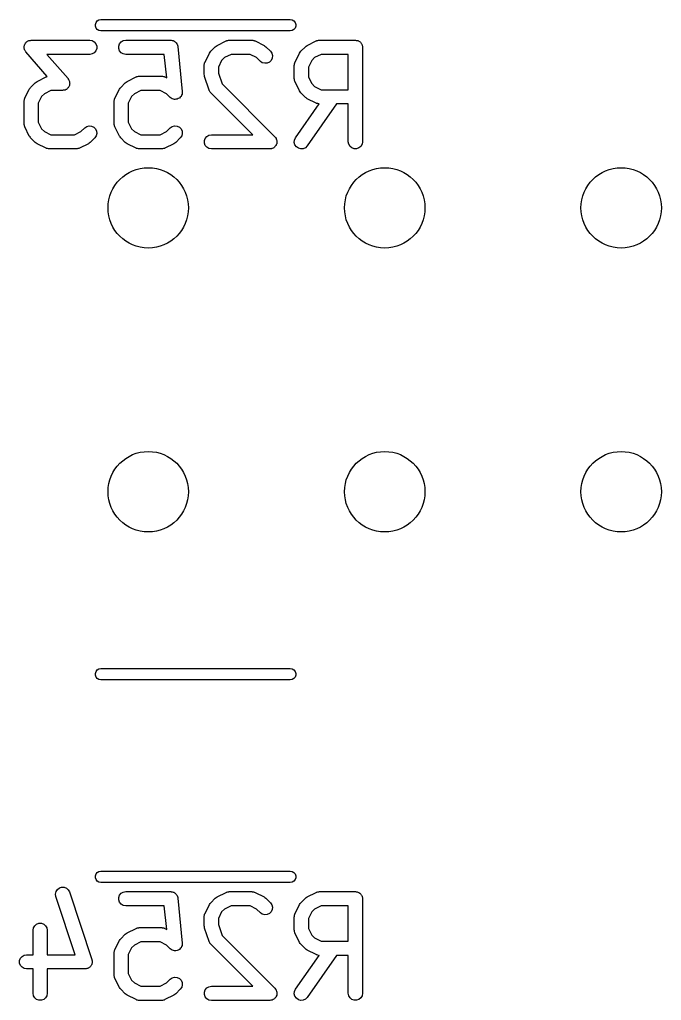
# Model space of a CAD drawing. Extents: x 25 to 326, y -201 to -21.
# Drawn here: x 311.14 to 317.93, y -190.38 to -180.01 of the extents above; entities that cross this region are included whole.
import ezdxf

# ---------------------------------------------------------------- set-up
doc = ezdxf.new("R2010")
doc.units = 0
doc.header["$MEASUREMENT"] = 0
doc.layers.add('BLACK', color=7, linetype='CONTINUOUS')

msp = doc.modelspace()

# ---------------------------------------------------------------- linework, layer by layer
at = {"layer": 'Black'}
for p, q in [((311.941, -180.06), (311.948, -180.04)), ((311.941, -180.08), (311.941, -180.06)), ((311.948, -180.04), (311.961, -180.024)), ((311.961, -180.024), (311.979, -180.014)), ((311.979, -180.014), (312, -180.01)), ((312, -180.01), (314, -180.01)), ((314, -180.01), (314.021, -180.014)), ((314.021, -180.014), (314.039, -180.024)), ((314.039, -180.024), (314.052, -180.04)), ((314.052, -180.04), (314.059, -180.06)), ((314.059, -180.06), (314.059, -180.08)), ((311.948, -180.1), (311.941, -180.08)), ((311.961, -180.116), (311.948, -180.1)), ((311.979, -180.126), (311.961, -180.116)), ((312, -180.13), (311.979, -180.126)), ((314, -180.13), (312, -180.13)), ((314.021, -180.126), (314, -180.13)), ((314.039, -180.116), (314.021, -180.126)), ((314.052, -180.1), (314.039, -180.116)), ((314.059, -180.08), (314.052, -180.1)), ((311.19, -180.284), (311.191, -180.278)), ((311.191, -180.278), (311.194, -180.272)), ((311.194, -180.272), (311.197, -180.265)), ((311.197, -180.265), (311.201, -180.26)), ((311.201, -180.26), (311.203, -180.255)), ((311.203, -180.255), (311.209, -180.251)), ((311.209, -180.251), (311.214, -180.245)), ((311.214, -180.245), (311.219, -180.242)), ((311.219, -180.242), (311.223, -180.238)), ((311.223, -180.238), (311.23, -180.236)), ((311.23, -180.236), (311.236, -180.232)), ((311.236, -180.232), (311.242, -180.231)), ((311.242, -180.231), (311.247, -180.229)), ((311.247, -180.229), (311.255, -180.229)), ((311.255, -180.229), (311.262, -180.227)), ((311.262, -180.227), (311.881, -180.227)), ((311.881, -180.227), (311.907, -180.232)), ((311.907, -180.232), (311.929, -180.245)), ((311.929, -180.245), (311.946, -180.265)), ((311.946, -180.265), (311.955, -180.289)), ((312.188, -180.289), (312.197, -180.265)), ((312.197, -180.265), (312.214, -180.245)), ((312.214, -180.245), (312.236, -180.232)), ((312.236, -180.232), (312.262, -180.227)), ((312.262, -180.227), (312.738, -180.227)), ((312.738, -180.227), (312.741, -180.228)), ((312.741, -180.228), (312.744, -180.228)), ((312.744, -180.228), (312.754, -180.23)), ((312.754, -180.23), (312.764, -180.232)), ((312.764, -180.232), (312.766, -180.233)), ((312.766, -180.233), (312.769, -180.234)), ((312.769, -180.234), (312.777, -180.24)), ((312.777, -180.24), (312.786, -180.245)), ((312.786, -180.245), (312.788, -180.247)), ((312.788, -180.247), (312.79, -180.249)), ((312.79, -180.249), (312.796, -180.257)), ((312.796, -180.257), (312.803, -180.265)), ((312.803, -180.265), (312.804, -180.268)), ((312.804, -180.268), (312.806, -180.27)), ((312.806, -180.27), (312.808, -180.28)), ((312.808, -180.28), (312.812, -180.289)), ((313.228, -180.283), (313.324, -180.235)), ((313.324, -180.235), (313.328, -180.234)), ((313.328, -180.234), (313.331, -180.232)), ((313.331, -180.232), (313.34, -180.23)), ((313.34, -180.23), (313.349, -180.228)), ((313.349, -180.228), (313.353, -180.228)), ((313.353, -180.228), (313.357, -180.227)), ((313.357, -180.227), (313.595, -180.227)), ((313.595, -180.227), (313.599, -180.228)), ((313.599, -180.228), (313.604, -180.228)), ((313.604, -180.228), (313.612, -180.23)), ((313.612, -180.23), (313.621, -180.232)), ((313.621, -180.232), (313.625, -180.234)), ((313.625, -180.234), (313.629, -180.235)), ((313.629, -180.235), (313.724, -180.283)), ((314.181, -180.283), (314.276, -180.235)), ((314.276, -180.235), (314.28, -180.234)), ((314.28, -180.234), (314.284, -180.232)), ((314.284, -180.232), (314.293, -180.23)), ((314.293, -180.23), (314.301, -180.228)), ((314.301, -180.228), (314.305, -180.228)), ((314.305, -180.228), (314.31, -180.227)), ((314.31, -180.227), (314.69, -180.227)), ((314.69, -180.227), (314.697, -180.229)), ((314.697, -180.229), (314.703, -180.229)), ((314.703, -180.229), (314.71, -180.231)), ((314.71, -180.231), (314.716, -180.232)), ((314.716, -180.232), (314.722, -180.235)), ((314.722, -180.235), (314.728, -180.237)), ((314.728, -180.237), (314.733, -180.242)), ((314.733, -180.242), (314.739, -180.245)), ((314.739, -180.245), (314.743, -180.25)), ((314.743, -180.25), (314.748, -180.254)), ((314.748, -180.254), (314.751, -180.26)), ((314.751, -180.26), (314.755, -180.265)), ((314.755, -180.265), (314.758, -180.271)), ((314.758, -180.271), (314.761, -180.277)), ((314.761, -180.277), (314.762, -180.283)), ((311.187, -180.304), (311.188, -180.297)), ((311.188, -180.31), (311.187, -180.304)), ((311.188, -180.289), (311.19, -180.284)), ((311.188, -180.297), (311.188, -180.289)), ((311.188, -180.315), (311.188, -180.31)), ((311.191, -180.322), (311.188, -180.315)), ((311.192, -180.329), (311.191, -180.322)), ((311.195, -180.334), (311.192, -180.329)), ((311.197, -180.34), (311.195, -180.334)), ((311.202, -180.345), (311.197, -180.34)), ((311.205, -180.352), (311.202, -180.345)), ((311.433, -180.612), (311.205, -180.352)), ((311.881, -180.377), (311.427, -180.377)), ((311.427, -180.377), (311.652, -180.634)), ((311.907, -180.373), (311.881, -180.377)), ((311.929, -180.36), (311.907, -180.373)), ((311.946, -180.34), (311.929, -180.36)), ((311.955, -180.315), (311.946, -180.34)), ((311.955, -180.289), (311.955, -180.315)), ((312.188, -180.315), (312.188, -180.289)), ((312.197, -180.34), (312.188, -180.315)), ((312.214, -180.36), (312.197, -180.34)), ((312.236, -180.373), (312.214, -180.36)), ((312.262, -180.377), (312.236, -180.373)), ((312.67, -180.377), (312.262, -180.377)), ((312.695, -180.626), (312.67, -180.377)), ((312.812, -180.289), (312.812, -180.292)), ((312.812, -180.292), (312.813, -180.295)), ((312.813, -180.295), (312.86, -180.771)), ((313.1, -180.459), (313.147, -180.364)), ((313.147, -180.364), (313.154, -180.354)), ((313.154, -180.354), (313.161, -180.345)), ((313.161, -180.345), (313.209, -180.297)), ((313.209, -180.297), (313.219, -180.29)), ((313.219, -180.29), (313.228, -180.283)), ((313.375, -180.377), (313.306, -180.412)), ((313.578, -180.377), (313.375, -180.377)), ((313.646, -180.412), (313.578, -180.377)), ((313.724, -180.283), (313.734, -180.29)), ((313.734, -180.29), (313.744, -180.297)), ((313.744, -180.297), (313.791, -180.345)), ((313.791, -180.345), (313.806, -180.366)), ((313.806, -180.366), (313.813, -180.391)), ((314.052, -180.459), (314.1, -180.364)), ((314.1, -180.364), (314.107, -180.354)), ((314.107, -180.354), (314.114, -180.345)), ((314.114, -180.345), (314.161, -180.297)), ((314.161, -180.297), (314.171, -180.29)), ((314.171, -180.29), (314.181, -180.283)), ((314.327, -180.377), (314.259, -180.412)), ((314.615, -180.377), (314.327, -180.377)), ((314.615, -180.751), (314.615, -180.377)), ((314.762, -180.283), (314.764, -180.289)), ((314.764, -180.289), (314.764, -180.296)), ((314.764, -180.296), (314.765, -180.302)), ((314.765, -180.302), (314.765, -181.302)), ((313.092, -180.484), (313.095, -180.476)), ((313.092, -180.489), (313.092, -180.484)), ((313.092, -180.493), (313.092, -180.489)), ((313.095, -180.476), (313.096, -180.467)), ((313.096, -180.467), (313.098, -180.463)), ((313.098, -180.463), (313.1, -180.459)), ((313.276, -180.442), (313.242, -180.511)), ((313.306, -180.412), (313.276, -180.442)), ((313.685, -180.451), (313.646, -180.412)), ((313.706, -180.466), (313.685, -180.451)), ((313.732, -180.472), (313.706, -180.466)), ((313.758, -180.47), (313.732, -180.472)), ((313.781, -180.459), (313.758, -180.47)), ((313.8, -180.441), (313.781, -180.459)), ((313.811, -180.417), (313.8, -180.441)), ((313.813, -180.391), (313.811, -180.417)), ((314.044, -180.493), (314.045, -180.489)), ((314.045, -180.484), (314.047, -180.476)), ((314.045, -180.489), (314.045, -180.484)), ((314.047, -180.476), (314.049, -180.467)), ((314.049, -180.467), (314.051, -180.463)), ((314.051, -180.463), (314.052, -180.459)), ((314.228, -180.442), (314.194, -180.511)), ((314.259, -180.412), (314.228, -180.442)), ((313.092, -180.588), (313.092, -180.493)), ((313.094, -180.6), (313.092, -180.588)), ((313.242, -180.511), (313.242, -180.576)), ((313.242, -180.576), (313.28, -180.69)), ((314.044, -180.636), (314.044, -180.493)), ((314.194, -180.511), (314.194, -180.618)), ((311.256, -180.726), (311.304, -180.678)), ((311.304, -180.678), (311.314, -180.671)), ((311.314, -180.671), (311.324, -180.664)), ((311.324, -180.664), (311.419, -180.616)), ((311.419, -180.616), (311.423, -180.615)), ((311.423, -180.615), (311.427, -180.613)), ((311.427, -180.613), (311.433, -180.612)), ((311.652, -180.634), (311.655, -180.64)), ((311.655, -180.64), (311.66, -180.646)), ((311.66, -180.646), (311.662, -180.651)), ((311.662, -180.651), (311.665, -180.656)), ((311.665, -180.656), (311.667, -180.663)), ((311.667, -180.663), (311.669, -180.67)), ((311.669, -180.696), (311.667, -180.702)), ((311.669, -180.67), (311.669, -180.676)), ((311.669, -180.676), (311.67, -180.682)), ((311.67, -180.682), (311.669, -180.689)), ((311.669, -180.689), (311.669, -180.696)), ((312.209, -180.726), (312.256, -180.678)), ((312.256, -180.678), (312.266, -180.671)), ((312.266, -180.671), (312.276, -180.664)), ((312.276, -180.664), (312.371, -180.616)), ((312.371, -180.616), (312.375, -180.615)), ((312.375, -180.615), (312.379, -180.613)), ((312.379, -180.613), (312.388, -180.611)), ((312.388, -180.611), (312.396, -180.609)), ((312.396, -180.609), (312.401, -180.609)), ((312.401, -180.609), (312.405, -180.608)), ((312.405, -180.608), (312.643, -180.608)), ((312.643, -180.608), (312.647, -180.609)), ((312.647, -180.609), (312.651, -180.609)), ((312.651, -180.609), (312.66, -180.611)), ((312.66, -180.611), (312.669, -180.613)), ((312.669, -180.613), (312.672, -180.615)), ((312.672, -180.615), (312.676, -180.616)), ((312.676, -180.616), (312.695, -180.626)), ((313.096, -180.612), (313.094, -180.6)), ((313.143, -180.755), (313.096, -180.612)), ((313.28, -180.69), (313.839, -181.249)), ((314.045, -180.64), (314.044, -180.636)), ((314.045, -180.644), (314.045, -180.64)), ((314.047, -180.653), (314.045, -180.644)), ((314.049, -180.661), (314.047, -180.653)), ((314.051, -180.665), (314.049, -180.661)), ((314.052, -180.669), (314.051, -180.665)), ((314.1, -180.764), (314.052, -180.669)), ((314.194, -180.618), (314.228, -180.687)), ((314.228, -180.687), (314.259, -180.717)), ((311.195, -180.84), (311.242, -180.745)), ((311.242, -180.745), (311.25, -180.735)), ((311.25, -180.735), (311.256, -180.726)), ((311.402, -180.793), (311.371, -180.823)), ((311.47, -180.758), (311.402, -180.793)), ((311.595, -180.758), (311.47, -180.758)), ((311.602, -180.757), (311.595, -180.758)), ((311.61, -180.757), (311.602, -180.757)), ((311.615, -180.755), (311.61, -180.757)), ((311.621, -180.754), (311.615, -180.755)), ((311.627, -180.75), (311.621, -180.754)), ((311.634, -180.747), (311.627, -180.75)), ((311.638, -180.744), (311.634, -180.747)), ((311.643, -180.741), (311.638, -180.744)), ((311.648, -180.735), (311.643, -180.741)), ((311.654, -180.73), (311.648, -180.735)), ((311.656, -180.725), (311.654, -180.73)), ((311.66, -180.721), (311.656, -180.725)), ((311.663, -180.714), (311.66, -180.721)), ((311.666, -180.708), (311.663, -180.714)), ((311.667, -180.702), (311.666, -180.708)), ((312.147, -180.84), (312.195, -180.745)), ((312.195, -180.745), (312.202, -180.735)), ((312.202, -180.735), (312.209, -180.726)), ((312.354, -180.793), (312.324, -180.823)), ((312.422, -180.758), (312.354, -180.793)), ((312.625, -180.758), (312.422, -180.758)), ((312.694, -180.793), (312.625, -180.758)), ((312.733, -180.832), (312.694, -180.793)), ((312.858, -180.798), (312.853, -180.809)), ((312.859, -180.784), (312.858, -180.797)), ((312.858, -180.797), (312.858, -180.798)), ((312.858, -180.798), (312.858, -180.798)), ((312.86, -180.772), (312.859, -180.784)), ((312.86, -180.771), (312.86, -180.772)), ((312.86, -180.772), (312.86, -180.772)), ((313.145, -180.758), (313.143, -180.755)), ((313.146, -180.763), (313.145, -180.758)), ((313.151, -180.77), (313.146, -180.763)), ((313.156, -180.778), (313.151, -180.77)), ((313.159, -180.78), (313.156, -180.778)), ((313.161, -180.784), (313.159, -180.78)), ((313.605, -181.227), (313.161, -180.784)), ((314.107, -180.774), (314.1, -180.764)), ((314.114, -180.784), (314.107, -180.774)), ((314.161, -180.832), (314.114, -180.784)), ((314.259, -180.717), (314.327, -180.751)), ((314.327, -180.751), (314.615, -180.751)), ((311.187, -180.865), (311.19, -180.857)), ((311.188, -180.87), (311.187, -180.865)), ((311.187, -180.874), (311.188, -180.87)), ((311.187, -181.112), (311.187, -180.874)), ((311.19, -180.857), (311.191, -180.848)), ((311.191, -180.848), (311.194, -180.844)), ((311.194, -180.844), (311.195, -180.84)), ((311.371, -180.823), (311.337, -180.892)), ((311.337, -180.892), (311.337, -181.094)), ((312.139, -180.874), (312.14, -180.87)), ((312.139, -181.112), (312.139, -180.874)), ((312.14, -180.865), (312.142, -180.857)), ((312.14, -180.87), (312.14, -180.865)), ((312.142, -180.857), (312.144, -180.848)), ((312.144, -180.848), (312.146, -180.844)), ((312.146, -180.844), (312.147, -180.84)), ((312.324, -180.823), (312.289, -180.892)), ((312.289, -180.892), (312.289, -181.094)), ((312.744, -180.839), (312.733, -180.832)), ((312.733, -180.832), (312.733, -180.832)), ((312.733, -180.832), (312.733, -180.832)), ((312.754, -180.847), (312.744, -180.839)), ((312.755, -180.847), (312.754, -180.847)), ((312.754, -180.847), (312.754, -180.847)), ((312.767, -180.85), (312.755, -180.847)), ((312.779, -180.853), (312.767, -180.85)), ((312.78, -180.853), (312.779, -180.853)), ((312.793, -180.852), (312.78, -180.853)), ((312.78, -180.853), (312.78, -180.853)), ((312.805, -180.851), (312.793, -180.852)), ((312.806, -180.851), (312.805, -180.851)), ((312.817, -180.845), (312.806, -180.851)), ((312.806, -180.851), (312.806, -180.851)), ((312.829, -180.84), (312.817, -180.845)), ((312.838, -180.83), (312.829, -180.839)), ((312.829, -180.839), (312.829, -180.84)), ((312.829, -180.84), (312.829, -180.84)), ((312.847, -180.822), (312.838, -180.83)), ((312.848, -180.821), (312.847, -180.821)), ((312.847, -180.821), (312.847, -180.822)), ((312.853, -180.809), (312.848, -180.821)), ((314.058, -181.259), (314.308, -180.901)), ((314.171, -180.838), (314.161, -180.832)), ((314.181, -180.846), (314.171, -180.838)), ((314.491, -180.901), (314.18, -181.345)), ((314.276, -180.893), (314.181, -180.846)), ((314.28, -180.895), (314.276, -180.893)), ((314.284, -180.897), (314.28, -180.895)), ((314.293, -180.898), (314.284, -180.897)), ((314.301, -180.901), (314.293, -180.898)), ((314.305, -180.9), (314.301, -180.901)), ((314.308, -180.901), (314.305, -180.9)), ((314.615, -180.901), (314.491, -180.901)), ((314.615, -181.302), (314.615, -180.901)), ((311.337, -181.094), (311.371, -181.163)), ((312.289, -181.094), (312.324, -181.163)), ((311.188, -181.116), (311.187, -181.112)), ((311.187, -181.12), (311.188, -181.116)), ((311.19, -181.129), (311.187, -181.12)), ((311.191, -181.138), (311.19, -181.129)), ((311.194, -181.141), (311.191, -181.138)), ((311.195, -181.145), (311.194, -181.141)), ((311.242, -181.241), (311.195, -181.145)), ((311.371, -181.163), (311.402, -181.193)), ((311.402, -181.193), (311.47, -181.227)), ((311.72, -181.227), (311.789, -181.193)), ((311.789, -181.193), (311.828, -181.154)), ((311.828, -181.154), (311.849, -181.139)), ((311.849, -181.139), (311.874, -181.132)), ((311.874, -181.132), (311.9, -181.135)), ((311.9, -181.135), (311.924, -181.146)), ((311.924, -181.146), (311.942, -181.164)), ((311.942, -181.164), (311.953, -181.188)), ((311.956, -181.214), (311.949, -181.239)), ((311.953, -181.188), (311.956, -181.214)), ((312.14, -181.116), (312.139, -181.112)), ((312.14, -181.12), (312.14, -181.116)), ((312.142, -181.129), (312.14, -181.12)), ((312.144, -181.138), (312.142, -181.129)), ((312.146, -181.141), (312.144, -181.138)), ((312.147, -181.145), (312.146, -181.141)), ((312.195, -181.241), (312.147, -181.145)), ((312.324, -181.163), (312.354, -181.193)), ((312.354, -181.193), (312.422, -181.227)), ((312.625, -181.227), (312.694, -181.193)), ((312.694, -181.193), (312.733, -181.154)), ((312.733, -181.154), (312.754, -181.139)), ((312.754, -181.139), (312.779, -181.132)), ((312.779, -181.132), (312.805, -181.135)), ((312.805, -181.135), (312.829, -181.146)), ((312.829, -181.146), (312.847, -181.164)), ((312.847, -181.164), (312.858, -181.188)), ((312.86, -181.214), (312.854, -181.239)), ((312.858, -181.188), (312.86, -181.214)), ((311.25, -181.25), (311.242, -181.241)), ((311.256, -181.26), (311.25, -181.25)), ((311.304, -181.308), (311.256, -181.26)), ((311.314, -181.315), (311.304, -181.308)), ((311.324, -181.322), (311.314, -181.315)), ((311.47, -181.227), (311.72, -181.227)), ((311.877, -181.315), (311.867, -181.322)), ((311.886, -181.308), (311.877, -181.315)), ((311.934, -181.26), (311.886, -181.308)), ((311.949, -181.239), (311.934, -181.26)), ((312.202, -181.25), (312.195, -181.241)), ((312.209, -181.26), (312.202, -181.25)), ((312.256, -181.308), (312.209, -181.26)), ((312.266, -181.315), (312.256, -181.308)), ((312.276, -181.322), (312.266, -181.315)), ((312.422, -181.227), (312.625, -181.227)), ((312.781, -181.315), (312.772, -181.322)), ((312.791, -181.308), (312.781, -181.315)), ((312.839, -181.26), (312.791, -181.308)), ((312.854, -181.239), (312.839, -181.26)), ((313.093, -181.289), (313.102, -181.265)), ((313.093, -181.315), (313.093, -181.289)), ((313.102, -181.34), (313.093, -181.315)), ((313.102, -181.265), (313.118, -181.245)), ((313.118, -181.245), (313.141, -181.232)), ((313.141, -181.232), (313.167, -181.227)), ((313.167, -181.227), (313.605, -181.227)), ((313.839, -181.249), (313.844, -181.257)), ((313.844, -181.257), (313.851, -181.265)), ((313.851, -181.265), (313.852, -181.268)), ((313.852, -181.268), (313.854, -181.271)), ((313.854, -181.271), (313.856, -181.28)), ((313.856, -181.28), (313.86, -181.289)), ((313.86, -181.315), (313.858, -181.319)), ((313.86, -181.289), (313.86, -181.293)), ((313.86, -181.293), (313.86, -181.296)), ((313.86, -181.296), (313.86, -181.306)), ((313.86, -181.306), (313.86, -181.315)), ((314.044, -181.309), (314.047, -181.283)), ((314.051, -181.334), (314.044, -181.309)), ((314.047, -181.283), (314.058, -181.259)), ((314.62, -181.328), (314.615, -181.302)), ((314.765, -181.302), (314.761, -181.328)), ((311.419, -181.369), (311.324, -181.322)), ((311.423, -181.371), (311.419, -181.369)), ((311.427, -181.373), (311.423, -181.371)), ((311.435, -181.374), (311.427, -181.373)), ((311.444, -181.377), (311.435, -181.374)), ((311.448, -181.377), (311.444, -181.377)), ((311.452, -181.377), (311.448, -181.377)), ((311.738, -181.377), (311.452, -181.377)), ((311.742, -181.377), (311.738, -181.377)), ((311.747, -181.377), (311.742, -181.377)), ((311.755, -181.374), (311.747, -181.377)), ((311.764, -181.373), (311.755, -181.374)), ((311.767, -181.371), (311.764, -181.373)), ((311.772, -181.369), (311.767, -181.371)), ((311.867, -181.322), (311.772, -181.369)), ((312.371, -181.369), (312.276, -181.322)), ((312.375, -181.371), (312.371, -181.369)), ((312.379, -181.373), (312.375, -181.371)), ((312.388, -181.374), (312.379, -181.373)), ((312.396, -181.377), (312.388, -181.374)), ((312.401, -181.377), (312.396, -181.377)), ((312.405, -181.377), (312.401, -181.377)), ((312.643, -181.377), (312.405, -181.377)), ((312.647, -181.377), (312.643, -181.377)), ((312.651, -181.377), (312.647, -181.377)), ((312.66, -181.374), (312.651, -181.377)), ((312.669, -181.373), (312.66, -181.374)), ((312.672, -181.371), (312.669, -181.373)), ((312.676, -181.369), (312.672, -181.371)), ((312.772, -181.322), (312.676, -181.369)), ((313.118, -181.36), (313.102, -181.34)), ((313.141, -181.373), (313.118, -181.36)), ((313.167, -181.377), (313.141, -181.373)), ((313.786, -181.377), (313.167, -181.377)), ((313.795, -181.376), (313.786, -181.377)), ((313.805, -181.375), (313.795, -181.376)), ((313.808, -181.373), (313.805, -181.375)), ((313.811, -181.373), (313.808, -181.373)), ((313.82, -181.368), (313.811, -181.373)), ((313.829, -181.364), (313.82, -181.368)), ((313.831, -181.361), (313.829, -181.364)), ((313.834, -181.36), (313.831, -181.361)), ((313.84, -181.352), (313.834, -181.36)), ((313.847, -181.345), (313.84, -181.352)), ((313.849, -181.342), (313.847, -181.345)), ((313.851, -181.34), (313.849, -181.342)), ((313.854, -181.331), (313.851, -181.34)), ((313.858, -181.322), (313.854, -181.331)), ((313.858, -181.319), (313.858, -181.322)), ((314.066, -181.355), (314.051, -181.334)), ((314.087, -181.37), (314.066, -181.355)), ((314.113, -181.377), (314.087, -181.37)), ((314.138, -181.375), (314.113, -181.377)), ((314.162, -181.364), (314.138, -181.375)), ((314.18, -181.345), (314.162, -181.364)), ((314.633, -181.351), (314.62, -181.328)), ((314.653, -181.367), (314.633, -181.351)), ((314.677, -181.376), (314.653, -181.367)), ((314.703, -181.376), (314.677, -181.376)), ((314.728, -181.367), (314.703, -181.376)), ((314.748, -181.351), (314.728, -181.367)), ((314.761, -181.328), (314.748, -181.351)), ((311.941, -186.92), (311.948, -186.9)), ((311.948, -186.9), (311.961, -186.884)), ((311.961, -186.884), (311.979, -186.874)), ((311.979, -186.874), (312, -186.87)), ((312, -186.87), (314, -186.87)), ((314, -186.87), (314.021, -186.874)), ((314.021, -186.874), (314.039, -186.884)), ((314.039, -186.884), (314.052, -186.9)), ((314.052, -186.9), (314.059, -186.92)), ((311.941, -186.94), (311.941, -186.92)), ((311.948, -186.96), (311.941, -186.94)), ((311.961, -186.976), (311.948, -186.96)), ((311.979, -186.986), (311.961, -186.976)), ((312, -186.99), (311.979, -186.986)), ((314, -186.99), (312, -186.99)), ((314.021, -186.986), (314, -186.99)), ((314.039, -186.976), (314.021, -186.986)), ((314.052, -186.96), (314.039, -186.976)), ((314.059, -186.94), (314.052, -186.96)), ((314.059, -186.92), (314.059, -186.94)), ((311.941, -189.06), (311.948, -189.04)), ((311.941, -189.08), (311.941, -189.06)), ((311.948, -189.1), (311.941, -189.08)), ((311.948, -189.04), (311.961, -189.024)), ((311.961, -189.024), (311.979, -189.014)), ((311.979, -189.014), (312, -189.01)), ((312, -189.01), (314, -189.01)), ((314, -189.01), (314.021, -189.014)), ((314.021, -189.014), (314.039, -189.024)), ((314.039, -189.024), (314.052, -189.04)), ((314.052, -189.04), (314.059, -189.06)), ((314.059, -189.08), (314.052, -189.1)), ((314.059, -189.06), (314.059, -189.08)), ((311.539, -189.205), (311.56, -189.189)), ((311.56, -189.189), (311.584, -189.181)), ((311.584, -189.181), (311.61, -189.181)), ((311.61, -189.181), (311.634, -189.191)), ((311.634, -189.191), (311.654, -189.208)), ((311.961, -189.116), (311.948, -189.1)), ((311.979, -189.126), (311.961, -189.116)), ((312, -189.13), (311.979, -189.126)), ((314, -189.13), (312, -189.13)), ((314.021, -189.126), (314, -189.13)), ((314.039, -189.116), (314.021, -189.126)), ((314.052, -189.1), (314.039, -189.116)), ((311.52, -189.253), (311.525, -189.227)), ((311.524, -189.278), (311.52, -189.253)), ((311.729, -189.894), (311.524, -189.278)), ((311.525, -189.227), (311.539, -189.205)), ((311.654, -189.208), (311.666, -189.231)), ((311.666, -189.231), (311.904, -189.945)), ((312.188, -189.289), (312.197, -189.265)), ((312.188, -189.315), (312.188, -189.289)), ((312.197, -189.265), (312.214, -189.245)), ((312.214, -189.245), (312.236, -189.232)), ((312.236, -189.232), (312.262, -189.227)), ((312.262, -189.227), (312.738, -189.227)), ((312.738, -189.227), (312.741, -189.228)), ((312.741, -189.228), (312.744, -189.228)), ((312.744, -189.228), (312.754, -189.23)), ((312.754, -189.23), (312.764, -189.232)), ((312.764, -189.232), (312.766, -189.233)), ((312.766, -189.233), (312.769, -189.234)), ((312.769, -189.234), (312.777, -189.24)), ((312.777, -189.24), (312.786, -189.245)), ((312.786, -189.245), (312.788, -189.247)), ((312.788, -189.247), (312.79, -189.249)), ((312.79, -189.249), (312.796, -189.257)), ((312.796, -189.257), (312.803, -189.265)), ((312.803, -189.265), (312.804, -189.268)), ((312.804, -189.268), (312.806, -189.27)), ((312.806, -189.27), (312.808, -189.28)), ((312.808, -189.28), (312.812, -189.289)), ((312.812, -189.289), (312.812, -189.292)), ((312.812, -189.292), (312.813, -189.295)), ((312.813, -189.295), (312.86, -189.771)), ((313.161, -189.345), (313.209, -189.297)), ((313.209, -189.297), (313.219, -189.29)), ((313.219, -189.29), (313.228, -189.283)), ((313.228, -189.283), (313.324, -189.235)), ((313.324, -189.235), (313.328, -189.234)), ((313.328, -189.234), (313.331, -189.232)), ((313.331, -189.232), (313.34, -189.23)), ((313.34, -189.23), (313.349, -189.228)), ((313.349, -189.228), (313.353, -189.228)), ((313.353, -189.228), (313.357, -189.227)), ((313.357, -189.227), (313.595, -189.227)), ((313.595, -189.227), (313.599, -189.228)), ((313.599, -189.228), (313.604, -189.228)), ((313.604, -189.228), (313.612, -189.23)), ((313.612, -189.23), (313.621, -189.232)), ((313.621, -189.232), (313.625, -189.234)), ((313.625, -189.234), (313.629, -189.235)), ((313.629, -189.235), (313.724, -189.283)), ((313.724, -189.283), (313.734, -189.29)), ((313.734, -189.29), (313.744, -189.297)), ((313.744, -189.297), (313.791, -189.345)), ((314.114, -189.345), (314.161, -189.297)), ((314.161, -189.297), (314.171, -189.29)), ((314.171, -189.29), (314.181, -189.283)), ((314.181, -189.283), (314.276, -189.235)), ((314.276, -189.235), (314.28, -189.234)), ((314.28, -189.234), (314.284, -189.232)), ((314.284, -189.232), (314.293, -189.23)), ((314.293, -189.23), (314.301, -189.228)), ((314.301, -189.228), (314.305, -189.228)), ((314.305, -189.228), (314.31, -189.227)), ((314.31, -189.227), (314.69, -189.227)), ((314.69, -189.227), (314.697, -189.229)), ((314.697, -189.229), (314.703, -189.229)), ((314.703, -189.229), (314.71, -189.231)), ((314.71, -189.231), (314.716, -189.232)), ((314.716, -189.232), (314.722, -189.235)), ((314.722, -189.235), (314.728, -189.237)), ((314.728, -189.237), (314.733, -189.242)), ((314.733, -189.242), (314.739, -189.245)), ((314.739, -189.245), (314.743, -189.25)), ((314.743, -189.25), (314.748, -189.254)), ((314.748, -189.254), (314.751, -189.26)), ((314.751, -189.26), (314.755, -189.265)), ((314.755, -189.265), (314.758, -189.271)), ((314.758, -189.271), (314.761, -189.277)), ((314.761, -189.277), (314.762, -189.283)), ((314.762, -189.283), (314.764, -189.289)), ((314.764, -189.289), (314.764, -189.296)), ((314.764, -189.296), (314.765, -189.302)), ((312.197, -189.34), (312.188, -189.315)), ((312.214, -189.36), (312.197, -189.34)), ((312.236, -189.373), (312.214, -189.36)), ((312.262, -189.377), (312.236, -189.373)), ((312.67, -189.377), (312.262, -189.377)), ((312.695, -189.626), (312.67, -189.377)), ((313.1, -189.459), (313.147, -189.364)), ((313.147, -189.364), (313.154, -189.354)), ((313.154, -189.354), (313.161, -189.345)), ((313.375, -189.377), (313.306, -189.412)), ((313.578, -189.377), (313.375, -189.377)), ((313.646, -189.412), (313.578, -189.377)), ((313.791, -189.345), (313.806, -189.366)), ((313.806, -189.366), (313.813, -189.391)), ((313.813, -189.391), (313.811, -189.417)), ((314.052, -189.459), (314.1, -189.364)), ((314.1, -189.364), (314.107, -189.354)), ((314.107, -189.354), (314.114, -189.345)), ((314.327, -189.377), (314.259, -189.412)), ((314.615, -189.377), (314.327, -189.377)), ((314.615, -189.751), (314.615, -189.377)), ((314.765, -189.302), (314.765, -190.302)), ((313.092, -189.484), (313.095, -189.476)), ((313.092, -189.489), (313.092, -189.484)), ((313.092, -189.493), (313.092, -189.489)), ((313.092, -189.588), (313.092, -189.493)), ((313.095, -189.476), (313.096, -189.467)), ((313.096, -189.467), (313.098, -189.463)), ((313.098, -189.463), (313.1, -189.459)), ((313.276, -189.442), (313.242, -189.511)), ((313.306, -189.412), (313.276, -189.442)), ((313.685, -189.451), (313.646, -189.412)), ((313.706, -189.466), (313.685, -189.451)), ((313.732, -189.472), (313.706, -189.466)), ((313.758, -189.47), (313.732, -189.472)), ((313.781, -189.459), (313.758, -189.47)), ((313.8, -189.441), (313.781, -189.459)), ((313.811, -189.417), (313.8, -189.441)), ((314.044, -189.493), (314.045, -189.489)), ((314.044, -189.636), (314.044, -189.493)), ((314.045, -189.484), (314.047, -189.476)), ((314.045, -189.489), (314.045, -189.484)), ((314.047, -189.476), (314.049, -189.467)), ((314.049, -189.467), (314.051, -189.463)), ((314.051, -189.463), (314.052, -189.459)), ((314.228, -189.442), (314.194, -189.511)), ((314.259, -189.412), (314.228, -189.442)), ((311.282, -189.636), (311.287, -189.61)), ((311.287, -189.61), (311.3, -189.588)), ((311.3, -189.588), (311.32, -189.571)), ((311.32, -189.571), (311.344, -189.562)), ((311.344, -189.562), (311.37, -189.562)), ((311.37, -189.562), (311.395, -189.571)), ((311.395, -189.571), (311.415, -189.588)), ((311.415, -189.588), (311.428, -189.61)), ((311.428, -189.61), (311.432, -189.636)), ((312.379, -189.613), (312.388, -189.611)), ((312.388, -189.611), (312.396, -189.609)), ((312.396, -189.609), (312.401, -189.609)), ((312.401, -189.609), (312.405, -189.608)), ((312.405, -189.608), (312.643, -189.608)), ((312.643, -189.608), (312.647, -189.609)), ((312.647, -189.609), (312.651, -189.609)), ((312.651, -189.609), (312.66, -189.611)), ((312.66, -189.611), (312.669, -189.613)), ((313.094, -189.6), (313.092, -189.588)), ((313.096, -189.612), (313.094, -189.6)), ((313.143, -189.755), (313.096, -189.612)), ((313.242, -189.511), (313.242, -189.576)), ((313.242, -189.576), (313.28, -189.69)), ((314.194, -189.511), (314.194, -189.618)), ((311.282, -189.894), (311.282, -189.636)), ((311.432, -189.636), (311.432, -189.894)), ((312.209, -189.726), (312.256, -189.678)), ((312.256, -189.678), (312.266, -189.671)), ((312.266, -189.671), (312.276, -189.664)), ((312.276, -189.664), (312.371, -189.616)), ((312.371, -189.616), (312.375, -189.615)), ((312.375, -189.615), (312.379, -189.613)), ((312.669, -189.613), (312.672, -189.615)), ((312.672, -189.615), (312.676, -189.616)), ((312.676, -189.616), (312.695, -189.626)), ((313.28, -189.69), (313.839, -190.249)), ((314.045, -189.64), (314.044, -189.636)), ((314.045, -189.644), (314.045, -189.64)), ((314.047, -189.653), (314.045, -189.644)), ((314.049, -189.661), (314.047, -189.653)), ((314.051, -189.665), (314.049, -189.661)), ((314.052, -189.669), (314.051, -189.665)), ((314.1, -189.764), (314.052, -189.669)), ((314.194, -189.618), (314.228, -189.687)), ((314.228, -189.687), (314.259, -189.717)), ((312.147, -189.84), (312.195, -189.745)), ((312.195, -189.745), (312.202, -189.735)), ((312.202, -189.735), (312.209, -189.726)), ((312.354, -189.793), (312.324, -189.823)), ((312.422, -189.758), (312.354, -189.793)), ((312.625, -189.758), (312.422, -189.758)), ((312.694, -189.793), (312.625, -189.758)), ((312.733, -189.832), (312.694, -189.793)), ((312.853, -189.809), (312.848, -189.821)), ((312.858, -189.798), (312.853, -189.809)), ((312.859, -189.784), (312.858, -189.797)), ((312.858, -189.797), (312.858, -189.798)), ((312.858, -189.798), (312.858, -189.798)), ((312.86, -189.772), (312.859, -189.784)), ((312.86, -189.771), (312.86, -189.772)), ((312.86, -189.772), (312.86, -189.772)), ((313.145, -189.758), (313.143, -189.755)), ((313.146, -189.763), (313.145, -189.758)), ((313.151, -189.77), (313.146, -189.763)), ((313.156, -189.778), (313.151, -189.77)), ((313.159, -189.78), (313.156, -189.778)), ((313.161, -189.784), (313.159, -189.78)), ((313.605, -190.227), (313.161, -189.784)), ((314.107, -189.774), (314.1, -189.764)), ((314.114, -189.784), (314.107, -189.774)), ((314.161, -189.832), (314.114, -189.784)), ((314.259, -189.717), (314.327, -189.751)), ((314.327, -189.751), (314.615, -189.751)), ((311.149, -189.932), (311.166, -189.912)), ((311.166, -189.912), (311.189, -189.899)), ((311.189, -189.899), (311.214, -189.894)), ((311.214, -189.894), (311.282, -189.894)), ((311.432, -189.894), (311.729, -189.894)), ((312.139, -189.874), (312.14, -189.87)), ((312.139, -190.112), (312.139, -189.874)), ((312.14, -189.865), (312.142, -189.857)), ((312.14, -189.87), (312.14, -189.865)), ((312.142, -189.857), (312.144, -189.848)), ((312.144, -189.848), (312.146, -189.844)), ((312.146, -189.844), (312.147, -189.84)), ((312.324, -189.823), (312.289, -189.892)), ((312.289, -189.892), (312.289, -190.094)), ((312.744, -189.839), (312.733, -189.832)), ((312.733, -189.832), (312.733, -189.832)), ((312.733, -189.832), (312.733, -189.832)), ((312.754, -189.847), (312.744, -189.839)), ((312.755, -189.847), (312.754, -189.847)), ((312.754, -189.847), (312.754, -189.847)), ((312.767, -189.85), (312.755, -189.847)), ((312.779, -189.853), (312.767, -189.85)), ((312.78, -189.853), (312.779, -189.853)), ((312.793, -189.852), (312.78, -189.853)), ((312.78, -189.853), (312.78, -189.853)), ((312.805, -189.851), (312.793, -189.852)), ((312.806, -189.851), (312.805, -189.851)), ((312.817, -189.845), (312.806, -189.851)), ((312.806, -189.851), (312.806, -189.851)), ((312.829, -189.84), (312.817, -189.845)), ((312.838, -189.83), (312.829, -189.839)), ((312.829, -189.839), (312.829, -189.84)), ((312.829, -189.84), (312.829, -189.84)), ((312.847, -189.822), (312.838, -189.83)), ((312.848, -189.821), (312.847, -189.821)), ((312.847, -189.821), (312.847, -189.822)), ((314.058, -190.259), (314.308, -189.901)), ((314.171, -189.838), (314.161, -189.832)), ((314.181, -189.846), (314.171, -189.838)), ((314.491, -189.901), (314.18, -190.345)), ((314.276, -189.893), (314.181, -189.846)), ((314.28, -189.895), (314.276, -189.893)), ((314.284, -189.897), (314.28, -189.895)), ((314.293, -189.898), (314.284, -189.897)), ((314.301, -189.901), (314.293, -189.898)), ((314.305, -189.9), (314.301, -189.901)), ((314.308, -189.901), (314.305, -189.9)), ((314.615, -189.901), (314.491, -189.901)), ((314.615, -190.302), (314.615, -189.901)), ((311.14, -189.956), (311.149, -189.932)), ((311.14, -189.982), (311.14, -189.956)), ((311.149, -190.007), (311.14, -189.982)), ((311.166, -190.027), (311.149, -190.007)), ((311.189, -190.04), (311.166, -190.027)), ((311.882, -190.027), (311.875, -190.03)), ((311.885, -190.022), (311.882, -190.027)), ((311.889, -190.019), (311.885, -190.022)), ((311.893, -190.012), (311.889, -190.019)), ((311.898, -190.007), (311.893, -190.012)), ((311.9, -190.001), (311.898, -190.007)), ((311.903, -189.997), (311.9, -190.001)), ((311.905, -189.989), (311.903, -189.997)), ((311.904, -189.945), (311.905, -189.951)), ((311.905, -189.951), (311.907, -189.956)), ((311.907, -189.982), (311.905, -189.989)), ((311.907, -189.956), (311.907, -189.964)), ((311.907, -189.964), (311.908, -189.971)), ((311.908, -189.971), (311.907, -189.977)), ((311.907, -189.977), (311.907, -189.982)), ((311.214, -190.044), (311.189, -190.04)), ((311.282, -190.044), (311.214, -190.044)), ((311.282, -190.302), (311.282, -190.044)), ((311.833, -190.044), (311.432, -190.044)), ((311.432, -190.044), (311.432, -190.302)), ((311.839, -190.043), (311.833, -190.044)), ((311.844, -190.043), (311.839, -190.043)), ((311.852, -190.041), (311.844, -190.043)), ((311.859, -190.04), (311.852, -190.041)), ((311.864, -190.037), (311.859, -190.04)), ((311.869, -190.035), (311.864, -190.037)), ((311.875, -190.03), (311.869, -190.035)), ((312.14, -190.116), (312.139, -190.112)), ((312.14, -190.12), (312.14, -190.116)), ((312.142, -190.129), (312.14, -190.12)), ((312.144, -190.138), (312.142, -190.129)), ((312.289, -190.094), (312.324, -190.163)), ((312.146, -190.141), (312.144, -190.138)), ((312.147, -190.145), (312.146, -190.141)), ((312.195, -190.241), (312.147, -190.145)), ((312.324, -190.163), (312.354, -190.193)), ((312.354, -190.193), (312.422, -190.227)), ((312.422, -190.227), (312.625, -190.227)), ((312.625, -190.227), (312.694, -190.193)), ((312.694, -190.193), (312.733, -190.154)), ((312.733, -190.154), (312.754, -190.139)), ((312.754, -190.139), (312.779, -190.132)), ((312.779, -190.132), (312.805, -190.135)), ((312.805, -190.135), (312.829, -190.146)), ((312.829, -190.146), (312.847, -190.164)), ((312.847, -190.164), (312.858, -190.188)), ((312.86, -190.214), (312.854, -190.239)), ((312.858, -190.188), (312.86, -190.214)), ((313.118, -190.245), (313.141, -190.232)), ((313.141, -190.232), (313.167, -190.227)), ((313.167, -190.227), (313.605, -190.227)), ((311.287, -190.328), (311.282, -190.302)), ((311.3, -190.351), (311.287, -190.328)), ((311.428, -190.328), (311.415, -190.351)), ((311.432, -190.302), (311.428, -190.328)), ((312.202, -190.25), (312.195, -190.241)), ((312.209, -190.26), (312.202, -190.25)), ((312.256, -190.308), (312.209, -190.26)), ((312.266, -190.315), (312.256, -190.308)), ((312.276, -190.322), (312.266, -190.315)), ((312.371, -190.369), (312.276, -190.322)), ((312.772, -190.322), (312.676, -190.369)), ((312.781, -190.315), (312.772, -190.322)), ((312.791, -190.308), (312.781, -190.315)), ((312.839, -190.26), (312.791, -190.308)), ((312.854, -190.239), (312.839, -190.26)), ((313.093, -190.289), (313.102, -190.265)), ((313.093, -190.315), (313.093, -190.289)), ((313.102, -190.34), (313.093, -190.315)), ((313.102, -190.265), (313.118, -190.245)), ((313.839, -190.249), (313.844, -190.257)), ((313.844, -190.257), (313.851, -190.265)), ((313.851, -190.265), (313.852, -190.268)), ((313.854, -190.331), (313.851, -190.34)), ((313.852, -190.268), (313.854, -190.271)), ((313.854, -190.271), (313.856, -190.28)), ((313.858, -190.322), (313.854, -190.331)), ((313.856, -190.28), (313.86, -190.289)), ((313.86, -190.315), (313.858, -190.319)), ((313.858, -190.319), (313.858, -190.322)), ((313.86, -190.289), (313.86, -190.293)), ((313.86, -190.293), (313.86, -190.296)), ((313.86, -190.296), (313.86, -190.306)), ((313.86, -190.306), (313.86, -190.315)), ((314.044, -190.309), (314.047, -190.283)), ((314.051, -190.334), (314.044, -190.309)), ((314.047, -190.283), (314.058, -190.259)), ((314.066, -190.355), (314.051, -190.334)), ((314.62, -190.328), (314.615, -190.302)), ((314.633, -190.351), (314.62, -190.328)), ((314.761, -190.328), (314.748, -190.351)), ((314.765, -190.302), (314.761, -190.328)), ((311.32, -190.367), (311.3, -190.351)), ((311.344, -190.376), (311.32, -190.367)), ((311.37, -190.376), (311.344, -190.376)), ((311.395, -190.367), (311.37, -190.376)), ((311.415, -190.351), (311.395, -190.367)), ((312.375, -190.371), (312.371, -190.369)), ((312.379, -190.373), (312.375, -190.371)), ((312.388, -190.374), (312.379, -190.373)), ((312.396, -190.377), (312.388, -190.374)), ((312.401, -190.377), (312.396, -190.377)), ((312.405, -190.377), (312.401, -190.377)), ((312.643, -190.377), (312.405, -190.377)), ((312.647, -190.377), (312.643, -190.377)), ((312.651, -190.377), (312.647, -190.377)), ((312.66, -190.374), (312.651, -190.377)), ((312.669, -190.373), (312.66, -190.374)), ((312.672, -190.371), (312.669, -190.373)), ((312.676, -190.369), (312.672, -190.371)), ((313.118, -190.36), (313.102, -190.34)), ((313.141, -190.373), (313.118, -190.36)), ((313.167, -190.377), (313.141, -190.373)), ((313.786, -190.377), (313.167, -190.377)), ((313.795, -190.376), (313.786, -190.377)), ((313.805, -190.375), (313.795, -190.376)), ((313.808, -190.373), (313.805, -190.375)), ((313.811, -190.373), (313.808, -190.373)), ((313.82, -190.368), (313.811, -190.373)), ((313.829, -190.364), (313.82, -190.368)), ((313.831, -190.361), (313.829, -190.364)), ((313.834, -190.36), (313.831, -190.361)), ((313.84, -190.352), (313.834, -190.36)), ((313.847, -190.345), (313.84, -190.352)), ((313.849, -190.342), (313.847, -190.345)), ((313.851, -190.34), (313.849, -190.342)), ((314.087, -190.37), (314.066, -190.355)), ((314.113, -190.377), (314.087, -190.37)), ((314.138, -190.375), (314.113, -190.377)), ((314.162, -190.364), (314.138, -190.375)), ((314.18, -190.345), (314.162, -190.364)), ((314.653, -190.367), (314.633, -190.351)), ((314.677, -190.376), (314.653, -190.367)), ((314.703, -190.376), (314.677, -190.376)), ((314.728, -190.367), (314.703, -190.376)), ((314.748, -190.351), (314.728, -190.367))]:
    msp.add_line(p, q, dxfattribs=at)
for centre in [(312.5, -182), (315, -182), (317.5, -182), (312.5, -185), (315, -185), (317.5, -185)]:
    msp.add_circle(centre, 0.425, dxfattribs=at)

doc.saveas('drawing.dxf')
